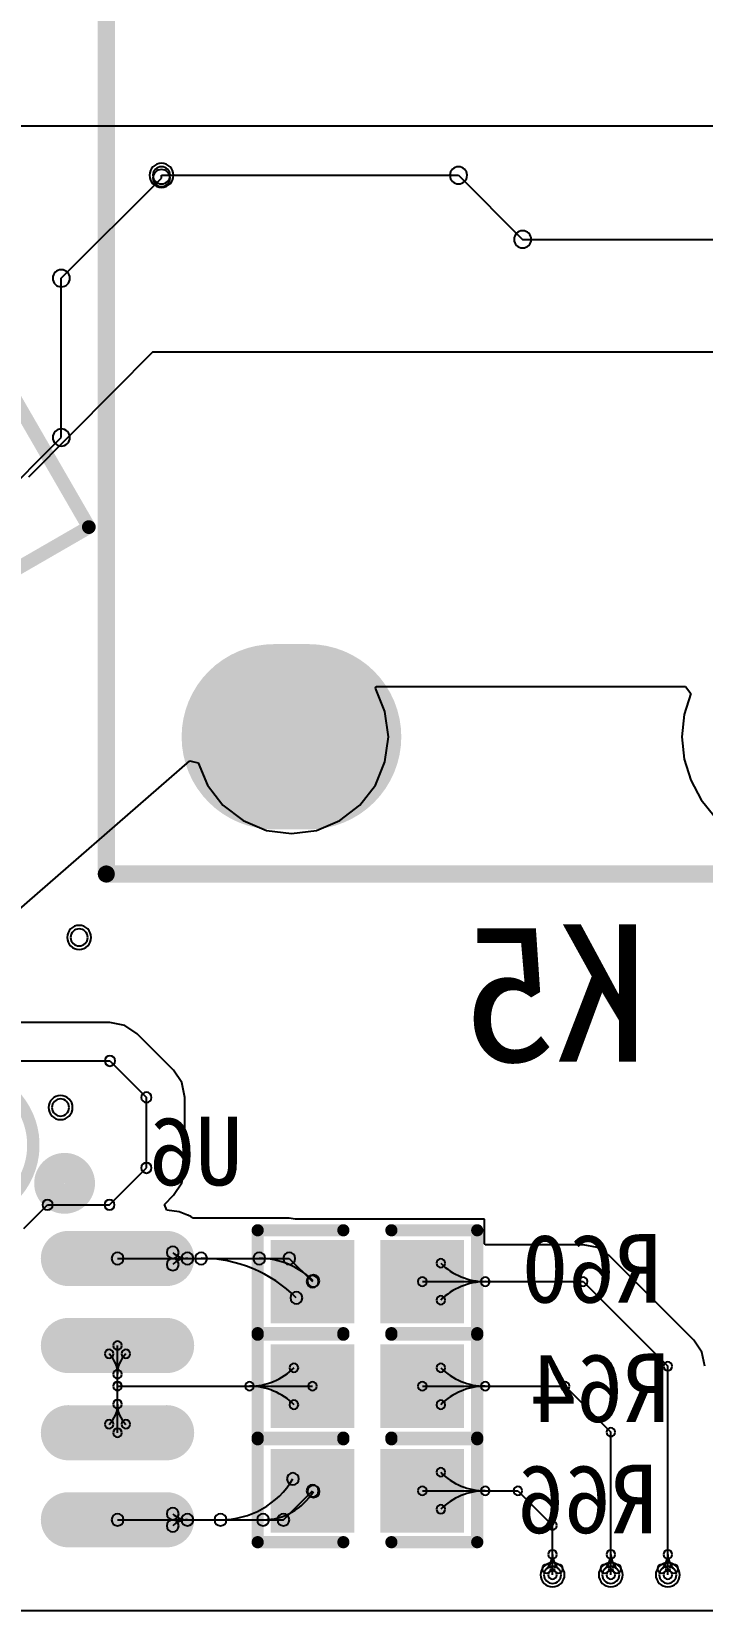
# Model space of a CAD drawing. Header units: inches. Extents: x 32166 to 66782, y 2386 to 7162.
# Drawn here: x 33233.6 to 33277.6, y 2886.6 to 2990.1 of the extents above; entities that cross this region are included whole.
import ezdxf

# ---------------------------------------------------------------- set-up
doc = ezdxf.new("R2010")
doc.units = ezdxf.units.IN
doc.header["$LTSCALE"] = 0.64311
doc.header["$MEASUREMENT"] = 0
for name, color, linetype in [('BOTTOMLAYER', 5, 'CONTINUOUS'), ('BOTTOMOVERLAY', 54, 'CONTINUOUS'), ('BOTTOMPASTE', 16, 'CONTINUOUS'), ('BOTTOMSOLDER', 6, 'CONTINUOUS'), ('KEEPOUTLAYER', 6, 'CONTINUOUS'), ('MULTILAYER', 9, 'CONTINUOUS')]:
    doc.layers.add(name, color=color, linetype=linetype)
doc.styles.get("Standard").update_dxf_attribs({"font": 'txt', "width": 0.8})

msp = doc.modelspace()

# ---------------------------------------------------------------- linework, layer by layer
at = {"layer": 'BOTTOMLAYER'}
for p, q in [((33210.89, 2983.93), (33313.16, 2983.93)), ((33242.12, 2980.69), (33261.6, 2980.69)), ((33242.12, 2980.51), (33242.12, 2980.69)), ((33261.6, 2980.69), (33265.81, 2976.49)), ((33235.55, 2973.94), (33242.12, 2980.51)), ((33265.81, 2976.49), (33362.56, 2976.49)), ((33235.55, 2963.49), (33235.55, 2973.94)), ((33241.53, 2969.08), (33238.97, 2966.52)), ((33359.43, 2969.08), (33241.53, 2969.08)), ((33238.97, 2966.52), (33233.39, 2960.9)), ((33229.57, 2957.51), (33235.55, 2963.49)), ((33256.15, 2947.04), (33256.21, 2947.17)), ((33256.78, 2945.51), (33256.15, 2947.04)), ((33256.21, 2947.17), (33276.49, 2947.17)), ((33276.83, 2946.71), (33276.4, 2945.32)), ((33276.49, 2947.17), (33276.83, 2946.71)), ((33257, 2943.86), (33256.78, 2945.51)), ((33276.4, 2945.32), (33276.26, 2943.86)), ((33256.78, 2942.22), (33257, 2943.86)), ((33276.26, 2943.86), (33276.4, 2942.4)), ((33276.4, 2942.4), (33276.83, 2941.01)), ((33228.84, 2929.12), (33243.98, 2942.29)), ((33243.98, 2942.29), (33243.98, 2942.29)), ((33243.98, 2942.29), (33243.98, 2942.29)), ((33243.98, 2942.29), (33244.16, 2942.25)), ((33244.16, 2942.25), (33244.53, 2942.16)), ((33244.53, 2942.16), (33244.53, 2942.16)), ((33244.53, 2942.16), (33245.14, 2940.68)), ((33256.15, 2940.68), (33256.78, 2942.22)), ((33245.14, 2940.68), (33246.15, 2939.37)), ((33255.14, 2939.37), (33256.15, 2940.68)), ((33276.83, 2941.01), (33277.52, 2939.72)), ((33246.15, 2939.37), (33247.47, 2938.36)), ((33253.82, 2938.36), (33255.14, 2939.37)), ((33277.52, 2939.72), (33278.35, 2938.7)), ((33247.47, 2938.36), (33249, 2937.72)), ((33252.29, 2937.72), (33253.82, 2938.36)), ((33249, 2937.72), (33250.65, 2937.51)), ((33250.65, 2937.51), (33252.29, 2937.72)), ((33238.74, 2925.12), (33224.52, 2925.12)), ((33239.71, 2924.93), (33238.74, 2925.12)), ((33240.53, 2924.38), (33239.71, 2924.93)), ((33242.91, 2922), (33240.53, 2924.38)), ((33224.52, 2922.6), (33238.74, 2922.6)), ((33238.74, 2922.6), (33241.13, 2920.21)), ((33243.46, 2921.18), (33242.91, 2922)), ((33243.65, 2920.21), (33243.46, 2921.18)), ((33241.13, 2915.58), (33241.13, 2920.21)), ((33243.65, 2915.58), (33243.65, 2920.21)), ((33238.71, 2913.16), (33241.13, 2915.58)), ((33243.46, 2914.61), (33243.65, 2915.58)), ((33242.91, 2913.79), (33243.46, 2914.61)), ((33242.31, 2913.19), (33242.91, 2913.79)), ((33242.91, 2913.79), (33242.91, 2913.79)), ((33242.91, 2913.79), (33242.91, 2913.79)), ((33233.09, 2911.61), (33234.65, 2913.16)), ((33234.65, 2913.16), (33238.71, 2913.16)), ((33242.46, 2912.82), (33242.31, 2913.19)), ((33243.28, 2912.71), (33242.46, 2912.82)), ((33243.83, 2912.49), (33243.28, 2912.71)), ((33243.86, 2912.48), (33243.83, 2912.49)), ((33243.89, 2912.46), (33243.86, 2912.48)), ((33243.9, 2912.46), (33243.89, 2912.46)), ((33244.05, 2912.4), (33243.9, 2912.46)), ((33244.19, 2912.28), (33244.05, 2912.4)), ((33244.72, 2912.28), (33244.19, 2912.28)), ((33244.77, 2912.28), (33244.72, 2912.29)), ((33244.72, 2912.29), (33244.72, 2912.28)), ((33250.5, 2912.28), (33244.77, 2912.28)), ((33250.89, 2912.21), (33250.5, 2912.28)), ((33263.31, 2912.21), (33250.89, 2912.21)), ((33263.31, 2910.59), (33263.31, 2912.21)), ((33263.36, 2910.55), (33263.31, 2910.59)), ((33263.36, 2910.54), (33263.36, 2910.55)), ((33263.36, 2910.55), (33263.36, 2910.55)), ((33269.78, 2910.54), (33263.36, 2910.54)), ((33270.71, 2910.35), (33269.78, 2910.54)), ((33271.49, 2909.83), (33270.71, 2910.35)), ((33239.24, 2909.64), (33250.5, 2909.64)), ((33250.5, 2909.64), (33252.03, 2908.12)), ((33277.04, 2904.28), (33271.49, 2909.83)), ((33259.23, 2908.12), (33269.78, 2908.12)), ((33269.78, 2908.12), (33275.33, 2902.57)), ((33277.56, 2903.5), (33277.04, 2904.28)), ((33239.24, 2901.27), (33239.24, 2903.93)), ((33277.75, 2902.57), (33277.56, 2903.5)), ((33275.33, 2888.89), (33275.33, 2902.57)), ((33239.24, 2898.21), (33239.24, 2901.27)), ((33239.24, 2901.27), (33239.24, 2901.26)), ((33239.24, 2901.26), (33252.03, 2901.26)), ((33259.23, 2901.26), (33268.59, 2901.26)), ((33268.59, 2901.26), (33271.59, 2898.25)), ((33271.59, 2888.89), (33271.59, 2898.25)), ((33250.12, 2892.5), (33252.03, 2894.4)), ((33259.23, 2894.4), (33265.5, 2894.4)), ((33265.5, 2894.4), (33267.77, 2892.13)), ((33239.24, 2892.5), (33245.99, 2892.5)), ((33245.99, 2892.5), (33250.12, 2892.5)), ((33267.77, 2888.89), (33267.77, 2892.13)), ((33267.77, 2888.89), (33267.77, 2888.89)), ((33271.59, 2888.89), (33271.59, 2888.89)), ((33275.33, 2888.89), (33275.33, 2888.89))]:
    msp.add_line(p, q, dxfattribs=at)
for points, const_width in [([(33249.52, 2943.86), (33251.77, 2943.86)], 11.25), ([(33236.01, 2909.64), (33242.46, 2909.64)], 2.7), ([(33236.01, 2903.93), (33242.46, 2903.93)], 2.7), ([(33236.01, 2898.21), (33242.46, 2898.21)], 2.7), ([(33236.01, 2892.5), (33242.46, 2892.5)], 2.7)]:
    msp.add_lwpolyline(points, dxfattribs=dict(at, const_width=const_width))
for points, const_width in [([(33252.33, 2943.86, 1), (33246.71, 2943.86, 1)], 5.63), ([(33254.58, 2943.86, 1), (33248.96, 2943.86, 1)], 5.63), ([(33236.69, 2909.64, 1), (33235.34, 2909.64, 1)], 1.35), ([(33243.13, 2909.64, 1), (33241.78, 2909.64, 1)], 1.35), ([(33236.69, 2903.93, 1), (33235.34, 2903.93, 1)], 1.35), ([(33243.13, 2903.93, 1), (33241.78, 2903.93, 1)], 1.35), ([(33236.69, 2898.21, 1), (33235.34, 2898.21, 1)], 1.35), ([(33243.13, 2898.21, 1), (33241.78, 2898.21, 1)], 1.35), ([(33236.69, 2892.5, 1), (33235.34, 2892.5, 1)], 1.35), ([(33243.13, 2892.5, 1), (33241.78, 2892.5, 1)], 1.35)]:
    msp.add_lwpolyline(points, format="xyb", close=True, dxfattribs=dict(at, const_width=const_width))
for centre, radius, start, end in [((33242.12, 2980.69), 0.562, 0, 180), ((33242.12, 2980.69), 0.562, 0, 180), ((33242.12, 2980.69), 0.562, 0, 180), ((33242.12, 2980.51), 0.562, 0, 180), ((33242.12, 2980.51), 0.562, 0, 180), ((33242.12, 2980.69), 0.562, 180, 0), ((33242.12, 2980.69), 0.562, 180, 0), ((33242.12, 2980.69), 0.562, 180, 0), ((33261.6, 2980.69), 0.562, 0, 180), ((33261.6, 2980.69), 0.562, 0, 180), ((33261.6, 2980.69), 0.562, 180, 0), ((33261.6, 2980.69), 0.562, 180, 0), ((33242.12, 2980.51), 0.562, 180, 0), ((33242.12, 2980.51), 0.562, 180, 0), ((33265.81, 2976.49), 0.562, 0, 180), ((33265.81, 2976.49), 0.562, 0, 180), ((33265.81, 2976.49), 0.562, 180, 0), ((33265.81, 2976.49), 0.562, 180, 0), ((33235.55, 2973.94), 0.562, 0, 180), ((33235.55, 2973.94), 0.562, 0, 180), ((33235.55, 2973.94), 0.562, 180, 0), ((33235.55, 2973.94), 0.562, 180, 0), ((33235.55, 2963.49), 0.562, 0, 180), ((33235.55, 2963.49), 0.562, 0, 180), ((33235.55, 2963.49), 0.562, 180, 0), ((33235.55, 2963.49), 0.562, 180, 0), ((33236.72, 2930.7), 0.562, 0, 180), ((33236.72, 2930.7), 0.562, 180, 0), ((33238.74, 2922.6), 0.337, 0, 180), ((33238.74, 2922.6), 0.337, 0, 180), ((33238.74, 2922.6), 0.337, 180, 0), ((33238.74, 2922.6), 0.337, 180, 0), ((33241.13, 2920.21), 0.337, 0, 180), ((33241.13, 2920.21), 0.337, 0, 180), ((33235.5, 2919.54), 0.562, 0, 180), ((33235.5, 2919.54), 0.562, 180, 0), ((33241.13, 2920.21), 0.337, 180, 0), ((33241.13, 2920.21), 0.337, 180, 0), ((33241.13, 2915.58), 0.337, 0, 180), ((33241.13, 2915.58), 0.337, 0, 180), ((33241.13, 2915.58), 0.337, 180, 0), ((33241.13, 2915.58), 0.337, 180, 0), ((33234.65, 2913.16), 0.337, 0, 180), ((33234.65, 2913.16), 0.337, 0, 180), ((33238.71, 2913.16), 0.337, 0, 180), ((33238.71, 2913.16), 0.337, 0, 180), ((33234.65, 2913.16), 0.337, 180, 0), ((33234.65, 2913.16), 0.337, 180, 0), ((33238.71, 2913.16), 0.337, 180, 0), ((33238.71, 2913.16), 0.337, 180, 0), ((33242.86, 2910.04), 0.394, 0, 180), ((33242.86, 2910.04), 0.394, 0, 180), ((33242.86, 2910.04), 0.394, 0, 180), ((33239.24, 2909.64), 0.394, 0, 180), ((33239.24, 2909.64), 0.394, 180, 0), ((33242.86, 2910.04), 0.394, 180, 0), ((33242.86, 2910.04), 0.394, 180, 0), ((33242.86, 2910.04), 0.394, 180, 0), ((33242.86, 2909.25), 0.394, 0, 180), ((33242.86, 2909.25), 0.394, 0, 180), ((33242.86, 2909.25), 0.394, 0, 180), ((33242.86, 2909.25), 0.394, 180, 0), ((33242.86, 2909.25), 0.394, 180, 0), ((33242.86, 2909.25), 0.394, 180, 0), ((33243.82, 2911), 1.36, 224.9999, 269.9999), ((33243.82, 2911), 1.36, 224.9999, 269.9999), ((33243.82, 2911), 1.36, 224.9999, 269.9999), ((33243.82, 2908.29), 1.36, 90.0001, 135.0001), ((33243.82, 2908.29), 1.36, 90.0001, 135.0001), ((33243.82, 2908.29), 1.36, 90.0001, 135.0001), ((33243.82, 2909.64), 0.394, 0, 180), ((33243.82, 2909.64), 0.394, 0, 180), ((33243.82, 2909.64), 0.394, 0, 180), ((33243.82, 2909.64), 0.394, 0, 180), ((33243.82, 2909.64), 0.394, 0, 180), ((33243.82, 2909.64), 0.394, 0, 180), ((33243.82, 2909.64), 0.394, 180, 0), ((33243.82, 2909.64), 0.394, 180, 0), ((33243.82, 2909.64), 0.394, 180, 0), ((33243.82, 2909.64), 0.394, 180, 0), ((33243.82, 2909.64), 0.394, 180, 0), ((33243.82, 2909.64), 0.394, 180, 0), ((33244.72, 2909.64), 0.394, 0, 180), ((33244.72, 2909.64), 0.394, 0, 180), ((33244.72, 2909.64), 0.394, 0, 180), ((33244.72, 2909.64), 0.394, 180, 0), ((33244.72, 2909.64), 0.394, 180, 0), ((33244.72, 2909.64), 0.394, 180, 0), ((33244.72, 2900.82), 8.83, 45, 90), ((33244.72, 2900.82), 8.83, 45, 90), ((33244.72, 2900.82), 8.83, 45, 90), ((33248.53, 2909.64), 0.394, 0, 180), ((33248.53, 2909.64), 0.394, 0, 180), ((33248.53, 2909.64), 0.394, 0, 180), ((33248.53, 2909.64), 0.394, 180, 0), ((33248.53, 2909.64), 0.394, 180, 0), ((33248.53, 2909.64), 0.394, 180, 0), ((33248.53, 2904.62), 5.02, 45, 90), ((33248.53, 2904.62), 5.02, 45, 90), ((33248.53, 2904.62), 5.02, 45, 90), ((33250.5, 2909.64), 0.394, 0, 180), ((33250.5, 2909.64), 0.394, 0, 180), ((33250.5, 2909.64), 0.394, 180, 0), ((33250.5, 2909.64), 0.394, 180, 0), ((33260.44, 2909.33), 0.286, 0, 180), ((33260.44, 2909.33), 0.286, 0, 180), ((33260.44, 2909.33), 0.286, 0, 180), ((33260.44, 2909.33), 0.286, 180, 0), ((33260.44, 2909.33), 0.286, 180, 0), ((33260.44, 2909.33), 0.286, 180, 0), ((33263.36, 2912.26), 4.14, 225, 270), ((33263.36, 2912.26), 4.14, 225, 270), ((33263.36, 2912.26), 4.14, 225, 270), ((33252.03, 2908.12), 0.394, 0, 180), ((33252.08, 2908.17), 0.394, 0, 180), ((33252.08, 2908.17), 0.394, 0, 180), ((33252.08, 2908.17), 0.394, 0, 180), ((33252.08, 2908.17), 0.394, 180, 0), ((33252.08, 2908.17), 0.394, 180, 0), ((33252.08, 2908.17), 0.394, 180, 0), ((33259.23, 2908.12), 0.286, 0, 180), ((33263.36, 2908.12), 0.286, 0, 180), ((33263.36, 2908.12), 0.286, 0, 180), ((33263.36, 2908.12), 0.286, 0, 180), ((33263.36, 2908.12), 0.286, 0, 180), ((33263.36, 2908.12), 0.286, 0, 180), ((33263.36, 2908.12), 0.286, 0, 180), ((33269.78, 2908.12), 0.286, 0, 180), ((33269.78, 2908.12), 0.286, 0, 180), ((33250.97, 2907.06), 0.394, 0, 180), ((33250.97, 2907.06), 0.394, 0, 180), ((33250.97, 2907.06), 0.394, 0, 180), ((33252.03, 2908.12), 0.394, 180, 0), ((33259.23, 2908.12), 0.286, 180, 0), ((33260.44, 2906.91), 0.286, 0, 180), ((33260.44, 2906.91), 0.286, 0, 180), ((33260.44, 2906.91), 0.286, 0, 180), ((33263.36, 2903.98), 4.14, 90, 135), ((33263.36, 2903.98), 4.14, 90, 135), ((33263.36, 2903.98), 4.14, 90, 135), ((33263.36, 2908.12), 0.286, 180, 0), ((33263.36, 2908.12), 0.286, 180, 0), ((33263.36, 2908.12), 0.286, 180, 0), ((33263.36, 2908.12), 0.286, 180, 0), ((33263.36, 2908.12), 0.286, 180, 0), ((33263.36, 2908.12), 0.286, 180, 0), ((33269.78, 2908.12), 0.286, 180, 0), ((33269.78, 2908.12), 0.286, 180, 0), ((33250.97, 2907.06), 0.394, 180, 0), ((33250.97, 2907.06), 0.394, 180, 0), ((33250.97, 2907.06), 0.394, 180, 0), ((33260.44, 2906.91), 0.286, 180, 0), ((33260.44, 2906.91), 0.286, 180, 0), ((33260.44, 2906.91), 0.286, 180, 0), ((33239.24, 2903.93), 0.286, 0, 180), ((33238.68, 2903.38), 0.286, 0, 180), ((33238.68, 2903.38), 0.286, 0, 180), ((33238.68, 2903.38), 0.286, 0, 180), ((33238.68, 2903.38), 0.286, 180, 0), ((33238.68, 2903.38), 0.286, 180, 0), ((33238.68, 2903.38), 0.286, 180, 0), ((33237.36, 2902.05), 1.88, 360, 45), ((33237.36, 2902.05), 1.88, 360, 45), ((33237.36, 2902.05), 1.88, 360, 45), ((33239.24, 2903.93), 0.286, 180, 0), ((33241.11, 2902.05), 1.88, 135, 180), ((33241.11, 2902.05), 1.88, 135, 180), ((33241.11, 2902.05), 1.88, 135, 180), ((33239.79, 2903.38), 0.286, 0, 180), ((33239.79, 2903.38), 0.286, 0, 180), ((33239.79, 2903.38), 0.286, 0, 180), ((33239.79, 2903.38), 0.286, 180, 0), ((33239.79, 2903.38), 0.286, 180, 0), ((33239.79, 2903.38), 0.286, 180, 0), ((33239.24, 2902.05), 0.286, 0, 180), ((33239.24, 2902.05), 0.286, 0, 180), ((33239.24, 2902.05), 0.286, 0, 180), ((33239.24, 2902.05), 0.286, 0, 180), ((33239.24, 2902.05), 0.286, 0, 180), ((33239.24, 2902.05), 0.286, 0, 180), ((33239.24, 2902.05), 0.286, 180, 0), ((33239.24, 2902.05), 0.286, 180, 0), ((33239.24, 2902.05), 0.286, 180, 0), ((33239.24, 2902.05), 0.286, 180, 0), ((33239.24, 2902.05), 0.286, 180, 0), ((33239.24, 2902.05), 0.286, 180, 0), ((33247.89, 2905.4), 4.14, 270, 315), ((33247.89, 2905.4), 4.14, 270, 315), ((33247.89, 2905.4), 4.14, 270, 315), ((33250.81, 2902.47), 0.286, 0, 180), ((33250.81, 2902.47), 0.286, 0, 180), ((33250.81, 2902.47), 0.286, 0, 180), ((33250.81, 2902.47), 0.286, 180, 0), ((33250.81, 2902.47), 0.286, 180, 0), ((33250.81, 2902.47), 0.286, 180, 0), ((33260.44, 2902.47), 0.286, 0, 180), ((33260.44, 2902.47), 0.286, 0, 180), ((33260.44, 2902.47), 0.286, 0, 180), ((33260.44, 2902.47), 0.286, 180, 0), ((33260.44, 2902.47), 0.286, 180, 0), ((33260.44, 2902.47), 0.286, 180, 0), ((33263.36, 2905.4), 4.14, 225, 270), ((33263.36, 2905.4), 4.14, 225, 270), ((33263.36, 2905.4), 4.14, 225, 270), ((33275.33, 2902.57), 0.286, 0, 180), ((33275.33, 2902.57), 0.286, 0, 180), ((33275.33, 2902.57), 0.286, 180, 0), ((33275.33, 2902.57), 0.286, 180, 0), ((33239.24, 2901.27), 0.286, 0, 180), ((33239.24, 2901.27), 0.286, 0, 180), ((33239.24, 2901.27), 0.286, 0, 180), ((33239.24, 2901.27), 0.286, 180, 0), ((33239.24, 2901.27), 0.286, 180, 0), ((33239.24, 2901.27), 0.286, 180, 0), ((33239.24, 2901.26), 0.286, 0, 180), ((33239.24, 2901.26), 0.286, 0, 180), ((33239.24, 2901.26), 0.286, 180, 0), ((33239.24, 2901.26), 0.286, 180, 0), ((33247.89, 2901.26), 0.286, 0, 180), ((33247.89, 2901.26), 0.286, 0, 180), ((33247.89, 2901.26), 0.286, 0, 180), ((33247.89, 2901.26), 0.286, 0, 180), ((33247.89, 2901.26), 0.286, 0, 180), ((33247.89, 2901.26), 0.286, 0, 180), ((33247.89, 2901.26), 0.286, 180, 0), ((33247.89, 2901.26), 0.286, 180, 0), ((33247.89, 2901.26), 0.286, 180, 0), ((33247.89, 2901.26), 0.286, 180, 0), ((33247.89, 2901.26), 0.286, 180, 0), ((33247.89, 2901.26), 0.286, 180, 0), ((33247.89, 2897.12), 4.14, 45, 90), ((33247.89, 2897.12), 4.14, 45, 90), ((33247.89, 2897.12), 4.14, 45, 90), ((33252.03, 2901.26), 0.286, 0, 180), ((33252.03, 2901.26), 0.286, 180, 0), ((33259.23, 2901.26), 0.286, 0, 180), ((33259.23, 2901.26), 0.286, 180, 0), ((33263.36, 2897.12), 4.14, 90, 135), ((33263.36, 2897.12), 4.14, 90, 135), ((33263.36, 2897.12), 4.14, 90, 135), ((33263.36, 2901.26), 0.286, 0, 180), ((33263.36, 2901.26), 0.286, 0, 180), ((33263.36, 2901.26), 0.286, 0, 180), ((33263.36, 2901.26), 0.286, 0, 180), ((33263.36, 2901.26), 0.286, 0, 180), ((33263.36, 2901.26), 0.286, 0, 180), ((33263.36, 2901.26), 0.286, 180, 0), ((33263.36, 2901.26), 0.286, 180, 0), ((33263.36, 2901.26), 0.286, 180, 0), ((33263.36, 2901.26), 0.286, 180, 0), ((33263.36, 2901.26), 0.286, 180, 0), ((33263.36, 2901.26), 0.286, 180, 0), ((33268.59, 2901.26), 0.286, 0, 180), ((33268.59, 2901.26), 0.286, 0, 180), ((33268.59, 2901.26), 0.286, 180, 0), ((33268.59, 2901.26), 0.286, 180, 0), ((33237.36, 2900.09), 1.88, 315, 360), ((33237.36, 2900.09), 1.88, 315, 360), ((33237.36, 2900.09), 1.88, 315, 360), ((33239.24, 2900.09), 0.286, 0, 180), ((33239.24, 2900.09), 0.286, 0, 180), ((33239.24, 2900.09), 0.286, 0, 180), ((33239.24, 2900.09), 0.286, 0, 180), ((33239.24, 2900.09), 0.286, 0, 180), ((33239.24, 2900.09), 0.286, 0, 180), ((33239.24, 2900.09), 0.286, 180, 0), ((33239.24, 2900.09), 0.286, 180, 0), ((33239.24, 2900.09), 0.286, 180, 0), ((33239.24, 2900.09), 0.286, 180, 0), ((33239.24, 2900.09), 0.286, 180, 0), ((33239.24, 2900.09), 0.286, 180, 0), ((33241.11, 2900.09), 1.88, 180, 225), ((33241.11, 2900.09), 1.88, 180, 225), ((33241.11, 2900.09), 1.88, 180, 225), ((33250.81, 2900.05), 0.286, 0, 180), ((33250.81, 2900.05), 0.286, 0, 180), ((33250.81, 2900.05), 0.286, 0, 180), ((33250.81, 2900.05), 0.286, 180, 0), ((33250.81, 2900.05), 0.286, 180, 0), ((33250.81, 2900.05), 0.286, 180, 0), ((33260.44, 2900.05), 0.286, 0, 180), ((33260.44, 2900.05), 0.286, 0, 180), ((33260.44, 2900.05), 0.286, 0, 180), ((33260.44, 2900.05), 0.286, 180, 0), ((33260.44, 2900.05), 0.286, 180, 0), ((33260.44, 2900.05), 0.286, 180, 0), ((33238.68, 2898.77), 0.286, 0, 180), ((33238.68, 2898.77), 0.286, 0, 180), ((33238.68, 2898.77), 0.286, 0, 180), ((33239.79, 2898.77), 0.286, 0, 180), ((33239.79, 2898.77), 0.286, 0, 180), ((33239.79, 2898.77), 0.286, 0, 180), ((33238.68, 2898.77), 0.286, 180, 0), ((33238.68, 2898.77), 0.286, 180, 0), ((33238.68, 2898.77), 0.286, 180, 0), ((33239.24, 2898.21), 0.286, 0, 180), ((33239.24, 2898.21), 0.286, 180, 0), ((33239.79, 2898.77), 0.286, 180, 0), ((33239.79, 2898.77), 0.286, 180, 0), ((33239.79, 2898.77), 0.286, 180, 0), ((33271.59, 2898.25), 0.286, 0, 180), ((33271.59, 2898.25), 0.286, 0, 180), ((33271.59, 2898.25), 0.286, 180, 0), ((33271.59, 2898.25), 0.286, 180, 0), ((33260.44, 2895.62), 0.286, 0, 180), ((33260.44, 2895.62), 0.286, 0, 180), ((33260.44, 2895.62), 0.286, 0, 180), ((33245.99, 2898.06), 5.56, 270, 328.8), ((33245.99, 2898.06), 5.56, 270, 328.8), ((33245.99, 2898.06), 5.56, 270, 328.8), ((33250.74, 2895.18), 0.394, 0, 180), ((33250.74, 2895.18), 0.394, 0, 180), ((33250.74, 2895.18), 0.394, 0, 180), ((33250.74, 2895.18), 0.394, 180, 0), ((33250.74, 2895.18), 0.394, 180, 0), ((33250.74, 2895.18), 0.394, 180, 0), ((33252.03, 2894.4), 0.394, 0, 180), ((33252.09, 2894.36), 0.394, 0, 180), ((33252.09, 2894.36), 0.394, 0, 180), ((33252.09, 2894.36), 0.394, 0, 180), ((33259.23, 2894.4), 0.286, 0, 180), ((33260.44, 2895.62), 0.286, 180, 0), ((33260.44, 2895.62), 0.286, 180, 0), ((33260.44, 2895.62), 0.286, 180, 0), ((33263.36, 2898.54), 4.14, 225, 270), ((33263.36, 2898.54), 4.14, 225, 270), ((33263.36, 2898.54), 4.14, 225, 270), ((33263.36, 2894.4), 0.286, 0, 180), ((33263.36, 2894.4), 0.286, 0, 180), ((33263.36, 2894.4), 0.286, 0, 180), ((33263.36, 2894.4), 0.286, 0, 180), ((33263.36, 2894.4), 0.286, 0, 180), ((33263.36, 2894.4), 0.286, 0, 180), ((33265.5, 2894.4), 0.286, 0, 180), ((33265.5, 2894.4), 0.286, 0, 180), ((33248.78, 2896.37), 3.87, 269.9999, 328.7999), ((33248.78, 2896.37), 3.87, 269.9999, 328.7999), ((33248.78, 2896.37), 3.87, 269.9999, 328.7999), ((33252.03, 2894.4), 0.394, 180, 0), ((33252.09, 2894.36), 0.394, 180, 0), ((33252.09, 2894.36), 0.394, 180, 0), ((33252.09, 2894.36), 0.394, 180, 0), ((33259.23, 2894.4), 0.286, 180, 0), ((33263.36, 2890.26), 4.14, 90, 135), ((33263.36, 2890.26), 4.14, 90, 135), ((33263.36, 2890.26), 4.14, 90, 135), ((33263.36, 2894.4), 0.286, 180, 0), ((33263.36, 2894.4), 0.286, 180, 0), ((33263.36, 2894.4), 0.286, 180, 0), ((33263.36, 2894.4), 0.286, 180, 0), ((33263.36, 2894.4), 0.286, 180, 0), ((33263.36, 2894.4), 0.286, 180, 0), ((33265.5, 2894.4), 0.286, 180, 0), ((33265.5, 2894.4), 0.286, 180, 0), ((33239.24, 2892.5), 0.394, 0, 180), ((33242.86, 2892.9), 0.394, 0, 180), ((33242.86, 2892.9), 0.394, 0, 180), ((33242.86, 2892.9), 0.394, 0, 180), ((33242.86, 2892.9), 0.394, 180, 0), ((33242.86, 2892.9), 0.394, 180, 0), ((33242.86, 2892.9), 0.394, 180, 0), ((33243.82, 2893.86), 1.36, 224.9999, 269.9999), ((33243.82, 2893.86), 1.36, 224.9999, 269.9999), ((33243.82, 2893.86), 1.36, 224.9999, 269.9999), ((33243.82, 2892.5), 0.394, 0, 180), ((33243.82, 2892.5), 0.394, 0, 180), ((33243.82, 2892.5), 0.394, 0, 180), ((33243.82, 2892.5), 0.394, 0, 180), ((33243.82, 2892.5), 0.394, 0, 180), ((33243.82, 2892.5), 0.394, 0, 180), ((33245.99, 2892.5), 0.394, 0, 180), ((33245.99, 2892.5), 0.394, 0, 180), ((33245.99, 2892.5), 0.394, 0, 180), ((33245.99, 2892.5), 0.394, 0, 180), ((33245.99, 2892.5), 0.394, 0, 180), ((33248.78, 2892.5), 0.394, 0, 180), ((33248.78, 2892.5), 0.394, 0, 180), ((33248.78, 2892.5), 0.394, 0, 180), ((33250.12, 2892.5), 0.394, 0, 180), ((33250.12, 2892.5), 0.394, 0, 180), ((33260.44, 2893.19), 0.286, 0, 180), ((33260.44, 2893.19), 0.286, 0, 180), ((33260.44, 2893.19), 0.286, 0, 180), ((33260.44, 2893.19), 0.286, 180, 0), ((33260.44, 2893.19), 0.286, 180, 0), ((33260.44, 2893.19), 0.286, 180, 0), ((33239.24, 2892.5), 0.394, 180, 0), ((33242.86, 2892.1), 0.394, 0, 180), ((33242.86, 2892.1), 0.394, 0, 180), ((33242.86, 2892.1), 0.394, 0, 180), ((33242.86, 2892.1), 0.394, 180, 0), ((33242.86, 2892.1), 0.394, 180, 0), ((33242.86, 2892.1), 0.394, 180, 0), ((33243.82, 2891.14), 1.36, 90.0001, 135.0001), ((33243.82, 2891.14), 1.36, 90.0001, 135.0001), ((33243.82, 2891.14), 1.36, 90.0001, 135.0001), ((33243.82, 2892.5), 0.394, 180, 0), ((33243.82, 2892.5), 0.394, 180, 0), ((33243.82, 2892.5), 0.394, 180, 0), ((33243.82, 2892.5), 0.394, 180, 0), ((33243.82, 2892.5), 0.394, 180, 0), ((33243.82, 2892.5), 0.394, 180, 0), ((33245.99, 2892.5), 0.394, 180, 0), ((33245.99, 2892.5), 0.394, 180, 0), ((33245.99, 2892.5), 0.394, 180, 0), ((33245.99, 2892.5), 0.394, 180, 0), ((33245.99, 2892.5), 0.394, 180, 0), ((33248.78, 2892.5), 0.394, 180, 0), ((33248.78, 2892.5), 0.394, 180, 0), ((33248.78, 2892.5), 0.394, 180, 0), ((33250.12, 2892.5), 0.394, 180, 0), ((33250.12, 2892.5), 0.394, 180, 0), ((33267.77, 2892.13), 0.286, 0, 180), ((33267.77, 2892.13), 0.286, 0, 180), ((33267.77, 2892.13), 0.286, 180, 0), ((33267.77, 2892.13), 0.286, 180, 0), ((33267.77, 2890.23), 0.286, 0, 180), ((33267.77, 2890.23), 0.286, 0, 180), ((33267.77, 2890.23), 0.286, 0, 180), ((33271.59, 2890.23), 0.286, 0, 180), ((33271.59, 2890.23), 0.286, 0, 180), ((33271.59, 2890.23), 0.286, 0, 180), ((33275.33, 2890.23), 0.286, 0, 180), ((33275.33, 2890.23), 0.286, 0, 180), ((33275.33, 2890.23), 0.286, 0, 180), ((33267.38, 2889.29), 0.286, 0, 180), ((33267.38, 2889.29), 0.286, 0, 180), ((33267.38, 2889.29), 0.286, 0, 180), ((33266.43, 2890.23), 1.34, 314.9996, 359.9996), ((33266.43, 2890.23), 1.34, 314.9996, 359.9996), ((33266.43, 2890.23), 1.34, 314.9996, 359.9996), ((33267.77, 2890.23), 0.286, 0, 180), ((33267.77, 2890.23), 0.286, 0, 180), ((33267.77, 2890.23), 0.286, 0, 180), ((33267.77, 2890.23), 0.286, 180, 0), ((33267.77, 2890.23), 0.286, 180, 0), ((33267.77, 2890.23), 0.286, 180, 0), ((33267.77, 2890.23), 0.286, 180, 0), ((33267.77, 2890.23), 0.286, 180, 0), ((33267.77, 2890.23), 0.286, 180, 0), ((33269.1, 2890.23), 1.33, 180.0004, 225.0004), ((33269.1, 2890.23), 1.33, 180.0004, 225.0004), ((33269.1, 2890.23), 1.33, 180.0004, 225.0004), ((33268.16, 2889.29), 0.286, 0, 180), ((33268.16, 2889.29), 0.286, 0, 180), ((33268.16, 2889.29), 0.286, 0, 180), ((33271.2, 2889.29), 0.286, 0, 180), ((33271.2, 2889.29), 0.286, 0, 180), ((33271.2, 2889.29), 0.286, 0, 180), ((33270.25, 2890.23), 1.34, 314.9998, 359.9998), ((33270.25, 2890.23), 1.34, 314.9998, 359.9998), ((33270.25, 2890.23), 1.34, 314.9998, 359.9998), ((33271.59, 2890.23), 0.286, 0, 180), ((33271.59, 2890.23), 0.286, 0, 180), ((33271.59, 2890.23), 0.286, 0, 180), ((33271.59, 2890.23), 0.286, 180, 0), ((33271.59, 2890.23), 0.286, 180, 0), ((33271.59, 2890.23), 0.286, 180, 0), ((33271.59, 2890.23), 0.286, 180, 0), ((33271.59, 2890.23), 0.286, 180, 0), ((33271.59, 2890.23), 0.286, 180, 0), ((33272.93, 2890.23), 1.33, 180.0003, 225.0003), ((33272.93, 2890.23), 1.33, 180.0003, 225.0003), ((33272.93, 2890.23), 1.33, 180.0003, 225.0003), ((33271.98, 2889.29), 0.286, 0, 180), ((33271.98, 2889.29), 0.286, 0, 180), ((33271.98, 2889.29), 0.286, 0, 180), ((33274.94, 2889.29), 0.286, 0, 180), ((33274.94, 2889.29), 0.286, 0, 180), ((33274.94, 2889.29), 0.286, 0, 180), ((33273.99, 2890.23), 1.34, 314.9998, 359.9998), ((33273.99, 2890.23), 1.34, 314.9998, 359.9998), ((33273.99, 2890.23), 1.34, 314.9998, 359.9998), ((33275.33, 2890.23), 0.286, 0, 180), ((33275.33, 2890.23), 0.286, 0, 180), ((33275.33, 2890.23), 0.286, 0, 180), ((33275.33, 2890.23), 0.286, 180, 0), ((33275.33, 2890.23), 0.286, 180, 0), ((33275.33, 2890.23), 0.286, 180, 0), ((33275.33, 2890.23), 0.286, 180, 0), ((33275.33, 2890.23), 0.286, 180, 0), ((33275.33, 2890.23), 0.286, 180, 0), ((33276.66, 2890.23), 1.33, 180.0003, 225.0003), ((33276.66, 2890.23), 1.33, 180.0003, 225.0003), ((33276.66, 2890.23), 1.33, 180.0003, 225.0003), ((33275.72, 2889.29), 0.286, 0, 180), ((33275.72, 2889.29), 0.286, 0, 180), ((33275.72, 2889.29), 0.286, 0, 180), ((33267.38, 2889.29), 0.286, 180, 0), ((33267.38, 2889.29), 0.286, 180, 0), ((33267.38, 2889.29), 0.286, 180, 0), ((33267.77, 2888.89), 0.562, 0, 180), ((33267.77, 2888.89), 0.562, 180, 0), ((33267.77, 2888.89), 0.286, 0, 180), ((33267.77, 2888.89), 0.286, 0, 180), ((33267.77, 2888.89), 0.286, 0, 180), ((33267.77, 2888.89), 0.286, 180, 0), ((33267.77, 2888.89), 0.286, 180, 0), ((33267.77, 2888.89), 0.286, 180, 0), ((33268.16, 2889.29), 0.286, 180, 0), ((33268.16, 2889.29), 0.286, 180, 0), ((33268.16, 2889.29), 0.286, 180, 0), ((33271.2, 2889.29), 0.286, 180, 0), ((33271.2, 2889.29), 0.286, 180, 0), ((33271.2, 2889.29), 0.286, 180, 0), ((33271.59, 2888.89), 0.562, 0, 180), ((33271.59, 2888.89), 0.562, 180, 0), ((33271.59, 2888.89), 0.286, 0, 180), ((33271.59, 2888.89), 0.286, 0, 180), ((33271.59, 2888.89), 0.286, 0, 180), ((33271.59, 2888.89), 0.286, 180, 0), ((33271.59, 2888.89), 0.286, 180, 0), ((33271.59, 2888.89), 0.286, 180, 0), ((33271.98, 2889.29), 0.286, 180, 0), ((33271.98, 2889.29), 0.286, 180, 0), ((33271.98, 2889.29), 0.286, 180, 0), ((33274.94, 2889.29), 0.286, 180, 0), ((33274.94, 2889.29), 0.286, 180, 0), ((33274.94, 2889.29), 0.286, 180, 0), ((33275.33, 2888.89), 0.562, 0, 180), ((33275.33, 2888.89), 0.562, 180, 0), ((33275.33, 2888.89), 0.286, 0, 180), ((33275.33, 2888.89), 0.286, 0, 180), ((33275.33, 2888.89), 0.286, 0, 180), ((33275.33, 2888.89), 0.286, 180, 0), ((33275.33, 2888.89), 0.286, 180, 0), ((33275.33, 2888.89), 0.286, 180, 0), ((33275.72, 2889.29), 0.286, 180, 0), ((33275.72, 2889.29), 0.286, 180, 0), ((33275.72, 2889.29), 0.286, 180, 0)]:
    msp.add_arc(centre, radius, start, end, dxfattribs=at)
for points in [[(33249.74, 2905.83), (33254.31, 2905.83), (33249.74, 2910.41), (33254.31, 2910.41)], [(33256.94, 2905.83), (33261.51, 2905.83), (33256.94, 2910.41), (33261.51, 2910.41)], [(33249.74, 2898.98), (33254.31, 2898.98), (33249.74, 2903.55), (33254.31, 2903.55)], [(33256.94, 2898.98), (33261.51, 2898.98), (33256.94, 2903.55), (33261.51, 2903.55)], [(33249.74, 2892.12), (33254.31, 2892.12), (33249.74, 2896.69), (33254.31, 2896.69)], [(33256.94, 2892.12), (33261.51, 2892.12), (33256.94, 2896.69), (33261.51, 2896.69)]]:
    msp.add_solid(points, dxfattribs=at)
at = {"layer": 'BOTTOMOVERLAY'}
for points, const_width in [([(33238.5, 2934.86), (33238.5, 3065.36)], 1.12), ([(33219.36, 2988.79), (33237.36, 2957.61)], 0.9), ([(33181.63, 2925.44), (33237.36, 2957.61)], 0.9), ([(33238.5, 2934.86), (33297, 2934.86)], 1.12), ([(33248.43, 2904.74), (33248.43, 2911.49)], 0.8), ([(33248.43, 2911.49), (33254.05, 2911.49)], 0.8), ([(33257.2, 2911.49), (33262.83, 2911.49)], 0.8), ([(33262.83, 2904.74), (33262.83, 2911.49)], 0.8), ([(33248.43, 2904.74), (33254.05, 2904.74)], 0.8), ([(33248.43, 2897.89), (33248.43, 2904.64)], 0.8), ([(33248.43, 2904.64), (33254.05, 2904.64)], 0.8), ([(33257.2, 2904.74), (33262.83, 2904.74)], 0.8), ([(33257.2, 2904.64), (33262.83, 2904.64)], 0.8), ([(33262.83, 2897.89), (33262.83, 2904.64)], 0.8), ([(33248.43, 2897.89), (33254.05, 2897.89)], 0.8), ([(33248.43, 2891.03), (33248.43, 2897.78)], 0.8), ([(33248.43, 2897.78), (33254.05, 2897.78)], 0.8), ([(33257.2, 2897.89), (33262.83, 2897.89)], 0.8), ([(33257.2, 2897.78), (33262.83, 2897.78)], 0.8), ([(33262.83, 2891.03), (33262.83, 2897.78)], 0.8), ([(33248.43, 2891.03), (33254.05, 2891.03)], 0.8), ([(33257.2, 2891.03), (33262.83, 2891.03)], 0.8)]:
    msp.add_lwpolyline(points, dxfattribs=dict(at, const_width=const_width))
for points, const_width in [([(33237.24, 2957.81, 1), (33237.47, 2957.42, 1)], 0.45), ([(33237.24, 2957.81, 1), (33237.47, 2957.42, 1)], 0.45), ([(33238.78, 2934.86, 1), (33238.22, 2934.86, 1)], 0.562), ([(33238.78, 2934.86, 1), (33238.22, 2934.86, 1)], 0.562), ([(33234.76, 2914.57, 1), (33236.77, 2914.57, 1)], 1.98), ([(33235.26, 2914.57, 1), (33234.27, 2914.57, 1)], 0.99), ([(33237.27, 2914.57, 1), (33236.28, 2914.57, 1)], 0.99), ([(33248.43, 2911.29, 1), (33248.43, 2911.69, 1)], 0.4), ([(33248.43, 2911.29, 1), (33248.43, 2911.69, 1)], 0.4), ([(33254.05, 2911.29, 1), (33254.05, 2911.69, 1)], 0.4), ([(33257.2, 2911.29, 1), (33257.2, 2911.69, 1)], 0.4), ([(33262.83, 2911.29, 1), (33262.83, 2911.69, 1)], 0.4), ([(33262.83, 2911.29, 1), (33262.83, 2911.69, 1)], 0.4), ([(33248.43, 2904.54, 1), (33248.43, 2904.94, 1)], 0.4), ([(33248.43, 2904.54, 1), (33248.43, 2904.94, 1)], 0.4), ([(33248.43, 2904.44, 1), (33248.43, 2904.84, 1)], 0.4), ([(33248.43, 2904.44, 1), (33248.43, 2904.84, 1)], 0.4), ([(33254.05, 2904.54, 1), (33254.05, 2904.94, 1)], 0.4), ([(33254.05, 2904.44, 1), (33254.05, 2904.84, 1)], 0.4), ([(33257.2, 2904.54, 1), (33257.2, 2904.94, 1)], 0.4), ([(33257.2, 2904.44, 1), (33257.2, 2904.84, 1)], 0.4), ([(33262.83, 2904.54, 1), (33262.83, 2904.94, 1)], 0.4), ([(33262.83, 2904.54, 1), (33262.83, 2904.94, 1)], 0.4), ([(33262.83, 2904.44, 1), (33262.83, 2904.84, 1)], 0.4), ([(33262.83, 2904.44, 1), (33262.83, 2904.84, 1)], 0.4), ([(33248.43, 2897.69, 1), (33248.43, 2898.09, 1)], 0.4), ([(33248.43, 2897.69, 1), (33248.43, 2898.09, 1)], 0.4), ([(33248.43, 2897.58, 1), (33248.43, 2897.98, 1)], 0.4), ([(33248.43, 2897.58, 1), (33248.43, 2897.98, 1)], 0.4), ([(33254.05, 2897.69, 1), (33254.05, 2898.09, 1)], 0.4), ([(33254.05, 2897.58, 1), (33254.05, 2897.98, 1)], 0.4), ([(33257.2, 2897.69, 1), (33257.2, 2898.09, 1)], 0.4), ([(33257.2, 2897.58, 1), (33257.2, 2897.98, 1)], 0.4), ([(33262.83, 2897.69, 1), (33262.83, 2898.09, 1)], 0.4), ([(33262.83, 2897.69, 1), (33262.83, 2898.09, 1)], 0.4), ([(33262.83, 2897.58, 1), (33262.83, 2897.98, 1)], 0.4), ([(33262.83, 2897.58, 1), (33262.83, 2897.98, 1)], 0.4), ([(33248.43, 2890.83, 1), (33248.43, 2891.23, 1)], 0.4), ([(33248.43, 2890.83, 1), (33248.43, 2891.23, 1)], 0.4), ([(33254.05, 2890.83, 1), (33254.05, 2891.23, 1)], 0.4), ([(33257.2, 2890.83, 1), (33257.2, 2891.23, 1)], 0.4), ([(33262.83, 2890.83, 1), (33262.83, 2891.23, 1)], 0.4), ([(33262.83, 2890.83, 1), (33262.83, 2891.23, 1)], 0.4)]:
    msp.add_lwpolyline(points, format="xyb", close=True, dxfattribs=dict(at, const_width=const_width))
at = {"layer": 'BOTTOMOVERLAY', "const_width": 0.81}
msp.add_lwpolyline([(33232.32, 2920.45, -0.414214), (33232.32, 2913.7)], format="xyb", dxfattribs=at)
at = {"layer": 'BOTTOMPASTE', "const_width": 2.7}
for points in [[(33236.01, 2909.64), (33242.46, 2909.64)], [(33236.01, 2903.93), (33242.46, 2903.93)], [(33236.01, 2898.21), (33242.46, 2898.21)], [(33236.01, 2892.5), (33242.46, 2892.5)]]:
    msp.add_lwpolyline(points, dxfattribs=at)
at = {"layer": 'BOTTOMPASTE', "const_width": 1.35}
for points in [[(33236.69, 2909.64, 1), (33235.34, 2909.64, 1)], [(33243.13, 2909.64, 1), (33241.78, 2909.64, 1)], [(33236.69, 2903.93, 1), (33235.34, 2903.93, 1)], [(33243.13, 2903.93, 1), (33241.78, 2903.93, 1)], [(33236.69, 2898.21, 1), (33235.34, 2898.21, 1)], [(33243.13, 2898.21, 1), (33241.78, 2898.21, 1)], [(33236.69, 2892.5, 1), (33235.34, 2892.5, 1)], [(33243.13, 2892.5, 1), (33241.78, 2892.5, 1)]]:
    msp.add_lwpolyline(points, format="xyb", close=True, dxfattribs=at)
at = {"layer": 'BOTTOMPASTE'}
for points in [[(33249.74, 2905.83), (33254.31, 2905.83), (33249.74, 2910.41), (33254.31, 2910.41)], [(33256.94, 2905.83), (33261.51, 2905.83), (33256.94, 2910.41), (33261.51, 2910.41)], [(33249.74, 2898.98), (33254.31, 2898.98), (33249.74, 2903.55), (33254.31, 2903.55)], [(33256.94, 2898.98), (33261.51, 2898.98), (33256.94, 2903.55), (33261.51, 2903.55)], [(33249.74, 2892.12), (33254.31, 2892.12), (33249.74, 2896.69), (33254.31, 2896.69)], [(33256.94, 2892.12), (33261.51, 2892.12), (33256.94, 2896.69), (33261.51, 2896.69)]]:
    msp.add_solid(points, dxfattribs=at)
at = {"layer": 'BOTTOMSOLDER'}
for points, const_width in [([(33249.52, 2943.86), (33251.77, 2943.86)], 12.16), ([(33236.01, 2909.64), (33242.46, 2909.64)], 3.61), ([(33236.01, 2903.93), (33242.46, 2903.93)], 3.61), ([(33236.01, 2898.21), (33242.46, 2898.21)], 3.61), ([(33236.01, 2892.5), (33242.46, 2892.5)], 3.61)]:
    msp.add_lwpolyline(points, dxfattribs=dict(at, const_width=const_width))
for points, const_width in [([(33252.56, 2943.86, 1), (33246.48, 2943.86, 1)], 6.08), ([(33254.81, 2943.86, 1), (33248.73, 2943.86, 1)], 6.08), ([(33236.92, 2909.64, 1), (33235.11, 2909.64, 1)], 1.81), ([(33243.36, 2909.64, 1), (33241.55, 2909.64, 1)], 1.81), ([(33236.92, 2903.93, 1), (33235.11, 2903.93, 1)], 1.81), ([(33243.36, 2903.93, 1), (33241.55, 2903.93, 1)], 1.81), ([(33236.92, 2898.21, 1), (33235.11, 2898.21, 1)], 1.81), ([(33243.36, 2898.21, 1), (33241.55, 2898.21, 1)], 1.81), ([(33236.92, 2892.5, 1), (33235.11, 2892.5, 1)], 1.81), ([(33243.36, 2892.5, 1), (33241.55, 2892.5, 1)], 1.81)]:
    msp.add_lwpolyline(points, format="xyb", close=True, dxfattribs=dict(at, const_width=const_width))
for centre, start, end in [((33242.12, 2980.69), 0, 180), ((33242.12, 2980.69), 180, 0), ((33236.72, 2930.7), 0, 180), ((33236.72, 2930.7), 180, 0), ((33235.5, 2919.54), 0, 180), ((33235.5, 2919.54), 180, 0), ((33267.77, 2888.89), 0, 180), ((33271.59, 2888.89), 0, 180), ((33275.33, 2888.89), 0, 180), ((33267.77, 2888.89), 180, 0), ((33271.59, 2888.89), 180, 0), ((33275.33, 2888.89), 180, 0)]:
    msp.add_arc(centre, 0.791, start, end, dxfattribs=at)
for points in [[(33249.28, 2905.38), (33254.77, 2905.38), (33249.28, 2910.86), (33254.77, 2910.86)], [(33256.48, 2905.38), (33261.97, 2905.38), (33256.48, 2910.86), (33261.97, 2910.86)], [(33249.28, 2898.52), (33254.77, 2898.52), (33249.28, 2904), (33254.77, 2904)], [(33256.48, 2898.52), (33261.97, 2898.52), (33256.48, 2904), (33261.97, 2904)], [(33249.28, 2891.66), (33254.77, 2891.66), (33249.28, 2897.15), (33254.77, 2897.15)], [(33256.48, 2891.66), (33261.97, 2891.66), (33256.48, 2897.15), (33261.97, 2897.15)]]:
    msp.add_solid(points, dxfattribs=at)
at = {"layer": 'KEEPOUTLAYER'}
msp.add_line((32666.61, 2886.55), (34174.11, 2886.55), dxfattribs=at)
at = {"layer": 'MULTILAYER', "const_width": 2.7}
msp.add_lwpolyline([(33252, 2943.86, 1), (33249.3, 2943.86, 1)], format="xyb", close=True, dxfattribs=at)
at = {"layer": 'MULTILAYER'}
for centre, start, end in [((33242.12, 2980.69), 0, 180), ((33242.12, 2980.69), 180, 0), ((33236.72, 2930.7), 0, 180), ((33236.72, 2930.7), 180, 0), ((33235.5, 2919.54), 0, 180), ((33235.5, 2919.54), 180, 0), ((33267.77, 2888.89), 0, 180), ((33267.77, 2888.89), 180, 0), ((33271.59, 2888.89), 0, 180), ((33271.59, 2888.89), 180, 0), ((33275.33, 2888.89), 0, 180), ((33275.33, 2888.89), 180, 0)]:
    msp.add_arc(centre, 0.562, start, end, dxfattribs=at)

# ---------------------------------------------------------------- texts
at = {"layer": 'BOTTOMOVERLAY', "text_generation_flag": 2}
for s, height, p in [('K5', 9, (33274.11, 2922.55)), ('U6', 4.5, (33247.43, 2914.44)), ('R60', 4.5, (33274.93, 2906.74)), ('R64', 4.5, (33275.46, 2898.91)), ('R66', 4.5, (33274.65, 2891.62))]:
    msp.add_text(s, height=height, rotation=360, dxfattribs=at).set_placement(p)

doc.saveas('drawing.dxf')
